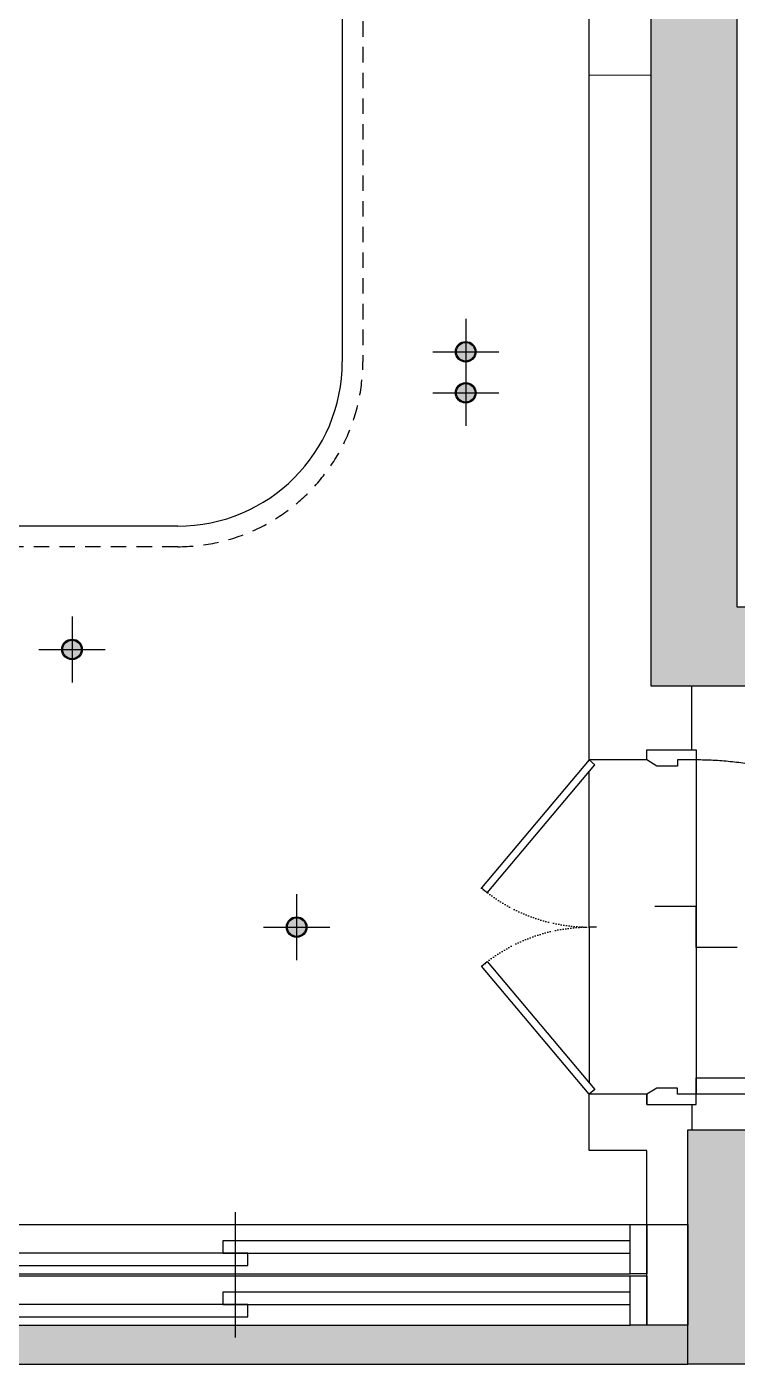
# Model space of a CAD drawing. Header units: millimetres. Extents: x 0 to 460316, y -63250 to 103204.
# Drawn here: x 220034 to 221761, y 86519 to 89772 of the extents above; entities that cross this region are included whole.
import ezdxf
from ezdxf.enums import TextEntityAlignment as Align

# ---------------------------------------------------------------- set-up
doc = ezdxf.new("R2010")
doc.units = ezdxf.units.MM
doc.header["$LTSCALE"] = 25
for name, pattern in [('ACAD_ISO05W100', [33, 24, -3, 0, -3, 0, -3]), ('DOT', [0.25, 0, -0.25]), ('HID', [2.5, 1.5, -1])]:
    doc.linetypes.add(name, pattern=pattern)
for name, color, linetype in [('06-LIGHT', 4, 'Continuous'), ('2-con', 2, 'Continuous'), ('ac-door', 30, 'Continuous'), ('ac-Ref', 8, 'Continuous'), ('ac-wall-fin', 3, 'Continuous'), ('ac-window', 140, 'Continuous'), ('CEIL-LIGHT', 7, 'Continuous'), ('FORM(YOURNAME)-11', 1, 'Continuous'), ('RC-LIGHT', 7, 'Continuous')]:
    doc.layers.add(name, color=color, linetype=linetype)
doc.styles.add('YOURNAME', font='HY울릉도M.TTF')

# ---------------------------------------------------------------- blocks, each defined once
blk = doc.blocks.new('*U367')
at = {"layer": 'ac-door'}
for p, q in [((-65, 120), (-65, 933.1)), ((-65, 933.1), (-25, 933.1)), ((-25, 933.1), (-25, 120)), ((-863.1, 120), (-838.1, 120)), ((-863.1, 0), (-863.1, 120)), ((-838.1, 120), (-838.1, 75)), ((-25, 120), (-65, 120)), ((0, 120), (-25, 120)), ((-25, 120), (-25, 75)), ((0, 0), (0, 120)), ((-838.1, 75), (-823.1, 75)), ((-823.1, 75), (-823.1, 25)), ((-25, 75), (-40, 75)), ((-40, 75), (-40, 25)), ((-823.1, 25), (-838.1, 0)), ((-40, 25), (-25, 0)), ((-25, 0), (0, 0)), ((-838.1, 0), (-863.1, 0))]:
    blk.add_line(p, q, dxfattribs=at)
at = {"layer": 'ac-Ref'}
blk.add_line((-838.1, 120), (-25, 120), dxfattribs=at)
at = {"layer": 'ac-Ref', "linetype": 'ACAD_ISO05W100'}
blk.add_arc((-25, 120), 813.1, 90, 180, dxfattribs=at)
blk = doc.blocks.new('1')
at = {"linetype": 'Continuous'}
h = blk.add_hatch(color=4, dxfattribs=at)
h.dxf.hatch_style = 1
edge = h.paths.add_edge_path()
edge.add_arc((11539653.5, -14273503.8), 37.5, 0, 360)
at = {"color": 1, "linetype": 'Continuous'}
for p, q in [((11539653.5, -14273637.1), (11539653.5, -14273370.5)), ((11539520.2, -14273503.8), (11539786.8, -14273503.8))]:
    blk.add_line(p, q, dxfattribs=at)
at = {"color": 4, "linetype": 'Continuous'}
for radius in [41.5, 37.5]:
    blk.add_circle((11539653.5, -14273503.8), radius, dxfattribs=at)
blk = doc.blocks.new('A$C43c8e90a')
at = {"layer": 'ac-Ref'}
h = blk.add_hatch(color=256, dxfattribs=at)
h.dxf.hatch_style = 1
h.paths.add_polyline_path([(6388.4, 12355.1), (5843.4, 12355.1), (5843.4, 13365.1), (6408.4, 13365.1), (6408.4, 13565.1), (5643.4, 13565.1), (5643.4, 12155.1), (6118.4, 12155.1), (6118.4, 8981.7), (6388.4, 8981.7)])
h.paths.add_polyline_path([(9278.4, 11521.7), (9278.4, 13766.7), (9048.4, 13766.7), (9048.4, 13365.1), (9088.4, 13365.1), (9088.4, 9190.1), (7318.4, 9190.1), (7318.4, 8981.7), (9278.4, 8981.7)])
h.paths.add_polyline_path([(13256.4, 11394.7), (13523.4, 11394.7), (13523.4, 11595.6), (13258.4, 11595.6), (13258.4, 12366.7), (12390.4, 12366.7), (12390.4, 12166.7), (13080.4, 12166.7), (13080.4, 9191.7), (12268.4, 9191.7), (12268.4, 9056.7), (13263.4, 9056.7), (13263.4, 9256.7), (13256.4, 9256.7)])
h.paths.add_polyline_path([(15023.4, 13621.7), (14048.4, 13621.7), (14048.4, 13421.7), (14823.4, 13421.7), (14823.4, 12631.7), (14188.4, 12631.7), (14188.4, 11595.6), (14103.4, 11595.6), (14103.4, 11394.7), (14738.4, 11394.7), (14738.4, 9256.7), (14738.4, 9056.7), (14748.4, 9056.7), (14748.4, 4116.7), (13961.4, 4116.7), (13961.4, 3924.7), (14914.4, 3924.7), (14914.4, 2844.7), (14024.4, 2844.7), (14024.4, 2644.7), (15023.4, 2644.7)])
h.paths.add_polyline_path([(11190.4, 12366.7), (10665.4, 12366.7), (10665.4, 11521.7), (10940.4, 11521.7), (10940.4, 12166.7), (11190.4, 12166.7)])
h.paths.add_polyline_path([(12933.4, 7896.7), (11883.4, 7896.7), (11883.4, 7696.7), (12933.4, 7696.7)])
h.paths.add_polyline_path([(10856.4, 7896.7), (10646.4, 7896.7), (10646.4, 3924.7), (11261.4, 3924.7), (11261.4, 4116.7), (10856.4, 4116.7)])
h.paths.add_polyline_path([(10936.4, 2844.7), (10736.4, 2844.7), (10736.4, 2274.7), (10936.4, 2274.7)])
h.paths.add_polyline_path([(6216.4, 3944.7), (6846.4, 3944.7), (6846.4, 4144.7), (6128.4, 4144.7), (6128.4, 7599.7), (5938.4, 7599.7), (5938.4, 2659.7), (5923.4, 2659.7), (5923.4, 2459.7), (6016.4, 2459.7), (6016.4, 2274.7), (6936.4, 2274.7), (6936.4, 2474.7), (6216.4, 2474.7)])
h.paths.add_polyline_path([(2923.4, 7399.7), (5008.4, 7399.7), (5008.4, 7599.7), (2958.4, 7599.7), (2958.4, 9764.7), (4558.4, 9764.7), (4558.4, 8364.7), (4758.4, 8364.7), (4758.4, 10361.7), (5178.4, 10361.7), (5178.4, 10561.7), (4558.4, 10561.7), (4558.4, 9934.7), (2723.4, 9934.7), (2723.4, 2459.7), (3343.4, 2459.7), (3343.4, 2659.7), (2923.4, 2659.7)])
h = blk.add_hatch(dxfattribs=at)
h.set_pattern_fill('ANGLE', color=256)
h.set_pattern_definition([(0, (-87640.638, -53103.51), (0, 6.985), [5.08, -1.905]), (90, (-87640.638, -53103.51), (-6.985, 4e-16), [5.08, -1.905])])
h.paths.add_polyline_path([(6976.4, 2369.7), (6936.4, 2369.7), (6936.4, 2274.7), (10736.4, 2274.7), (10736.4, 2369.7), (10636.4, 2369.7), (10596.4, 2369.7)])
blk.add_lwpolyline([(10856.4, 3288.2), (10756.4, 3288.2), (10756.4, 3388.2), (10656.4, 3388.2)])
at = {"layer": '06-LIGHT', "color": 10, "linetype": 'HID'}
for p, q in [((9946.4, 7291.5), (9946.4, 4713.5)), ((9496.4, 4263.5), (7105.4, 4263.5))]:
    blk.add_line(p, q, dxfattribs=at)
blk.add_arc((9496.4, 4713.5), 450, 270, 0, dxfattribs=at)
at = {"layer": '2-con'}
for p, q in [((10736.4, 2274.7), (10736.4, 2474.7)), ((6936.4, 2274.7), (10736.4, 2274.7))]:
    blk.add_line(p, q, dxfattribs=at)
blk.add_lwpolyline([(10646.4, 7896.7), (10646.4, 3924.7), (11261.4, 3924.7), (11261.4, 4116.7), (10856.4, 4116.7), (10856.4, 7896.7), (10646.4, 7896.7)], dxfattribs=at)
blk.add_lwpolyline([(10736.4, 2844.7), (10936.4, 2844.7), (10936.4, 2274.7), (10736.4, 2274.7)], close=True, dxfattribs=at)
at = {"layer": 'ac-door'}
for points in [[(10235.1, 3433.3), (10248.9, 3421.7), (10510.2, 3733.2), (10496.4, 3744.7)], [(10235.1, 3243.1), (10248.9, 3254.6), (10510.2, 2943.2), (10496.4, 2931.6)]]:
    blk.add_lwpolyline(points, close=True, dxfattribs=at)
at = {"layer": 'ac-Ref'}
for p, q in [((10496.4, 3338.2), (10496.4, 3716.7)), ((10496.4, 3338.2), (10496.4, 2959.6)), ((10514.4, 3338.2), (10496.4, 3338.2))]:
    blk.add_line(p, q, dxfattribs=at)
at = {"layer": 'ac-Ref', "linetype": 'DOT'}
for centre, start, end in [((10496.4, 3744.7), 230, 270), ((10496.4, 2931.6), 90, 130)]:
    blk.add_arc(centre, 406.6, start, end, dxfattribs=at)
at = {"layer": 'ac-wall-fin'}
for p, q in [((10496.4, 3744.7), (10496.4, 7931.7)), ((10496.4, 5410.9), (10645.9, 5410.7)), ((10746.4, 3769.7), (10746.4, 3924.7)), ((10636.4, 3744.7), (10496.4, 3744.7)), ((10496.4, 2794.7), (10496.4, 2931.6)), ((10636.4, 2931.6), (10496.4, 2931.6)), ((10636.4, 2906.6), (10636.4, 2931.6)), ((10746.4, 2906.6), (10746.4, 2844.7)), ((10636.4, 2794.7), (10496.4, 2794.7)), ((10636.4, 2614.7), (10636.4, 2794.7))]:
    blk.add_line(p, q, dxfattribs=at)
at = {"layer": 'ac-window'}
for p, q in [((9636.4, 2464.7), (9636.4, 2644.7)), ((6976.4, 2614.7), (10596.4, 2614.7)), ((9636.4, 2339.7), (9636.4, 2519.7)), ((6976.4, 2494.7), (10596.4, 2494.7)), ((6976.4, 2489.7), (10596.4, 2489.7)), ((6976.4, 2369.7), (10596.4, 2369.7))]:
    blk.add_line(p, q, dxfattribs=at)
for points in [[(10636.4, 2494.7), (10596.4, 2494.7), (10596.4, 2614.7), (10636.4, 2614.7)], [(10736.4, 2369.7), (10636.4, 2369.7), (10636.4, 2614.7), (10736.4, 2614.7)], [(7906.4, 2544.7), (7906.4, 2514.7), (9666.4, 2514.7), (9666.4, 2544.7)], [(10636.4, 2369.7), (10596.4, 2369.7), (10596.4, 2489.7), (10636.4, 2489.7)], [(7906.4, 2419.7), (7906.4, 2389.7), (9666.4, 2389.7), (9666.4, 2419.7)]]:
    blk.add_lwpolyline(points, close=True, dxfattribs=at)
for points in [[(10596.4, 2574.7), (9606.4, 2574.7), (9606.4, 2544.7), (10596.4, 2544.7)], [(10596.4, 2449.7), (9606.4, 2449.7), (9606.4, 2419.7), (10596.4, 2419.7)]]:
    blk.add_lwpolyline(points, dxfattribs=at)
at = {"layer": 'CEIL-LIGHT'}
for p, q in [((9896.4, 7291.5), (9896.4, 4713.5)), ((9496.4, 4313.5), (7155.4, 4313.5))]:
    blk.add_line(p, q, dxfattribs=at)
blk.add_arc((9496.4, 4713.5), 400, 270, 0, dxfattribs=at)
at = {"layer": 'ac-door', "rotation": 270}
blk.add_blockref('*U367', (10636.4, 2906.6), dxfattribs=at)
at = {"layer": 'RC-LIGHT', "xscale": 0.6024096385271789, "yscale": 0.6024096385271789, "zscale": 0.6024096385271789, "rotation": 270}
for p in [(8608692.7, 6956336.2), (8608692.7, 6956236.2), (8607735.7, 6955612), (8608281.7, 6954936.7)]:
    blk.add_blockref('1', p, dxfattribs=at)
at = {"layer": 'FORM(YOURNAME)-11', "color": 3, "style": 'YOURNAME'}
for tag, height, p in [('1', 112.6, (41267.9, 5868.1)), ('2', 112.6, (41267.9, 5707.2)), ('3', 112.6, (41267.9, 5385.4)), ('4', 112.6, (41267.9, 4902.8)), ('5', 128.7, (41267.9, 4323.6)), ('6', 128.7, (41267.9, 3760.4)), ('7', 128.7, (41267.9, 3197.3)), ('8', 128.7, (41267.9, 2634.2)), ('9', 128.7, (41267.9, 2071.1)), ('10', 128.7, (40205.3, 1524)), ('11', 128.7, (41267.9, 1507.9)), ('12', 128.7, (40205.3, 960.9)), ('13', 128.7, (41267.9, 960.9))]:
    blk.add_attdef(tag, text='', height=height, dxfattribs=at).set_placement(p, align=Align.MIDDLE_RIGHT)

msp = doc.modelspace()

# ---------------------------------------------------------------- block references
at = {"layer": 'ac-Ref'}
msp.add_blockref('A$C43c8e90a', (210904.25, 84244.02), dxfattribs=at)

doc.saveas('drawing.dxf')
